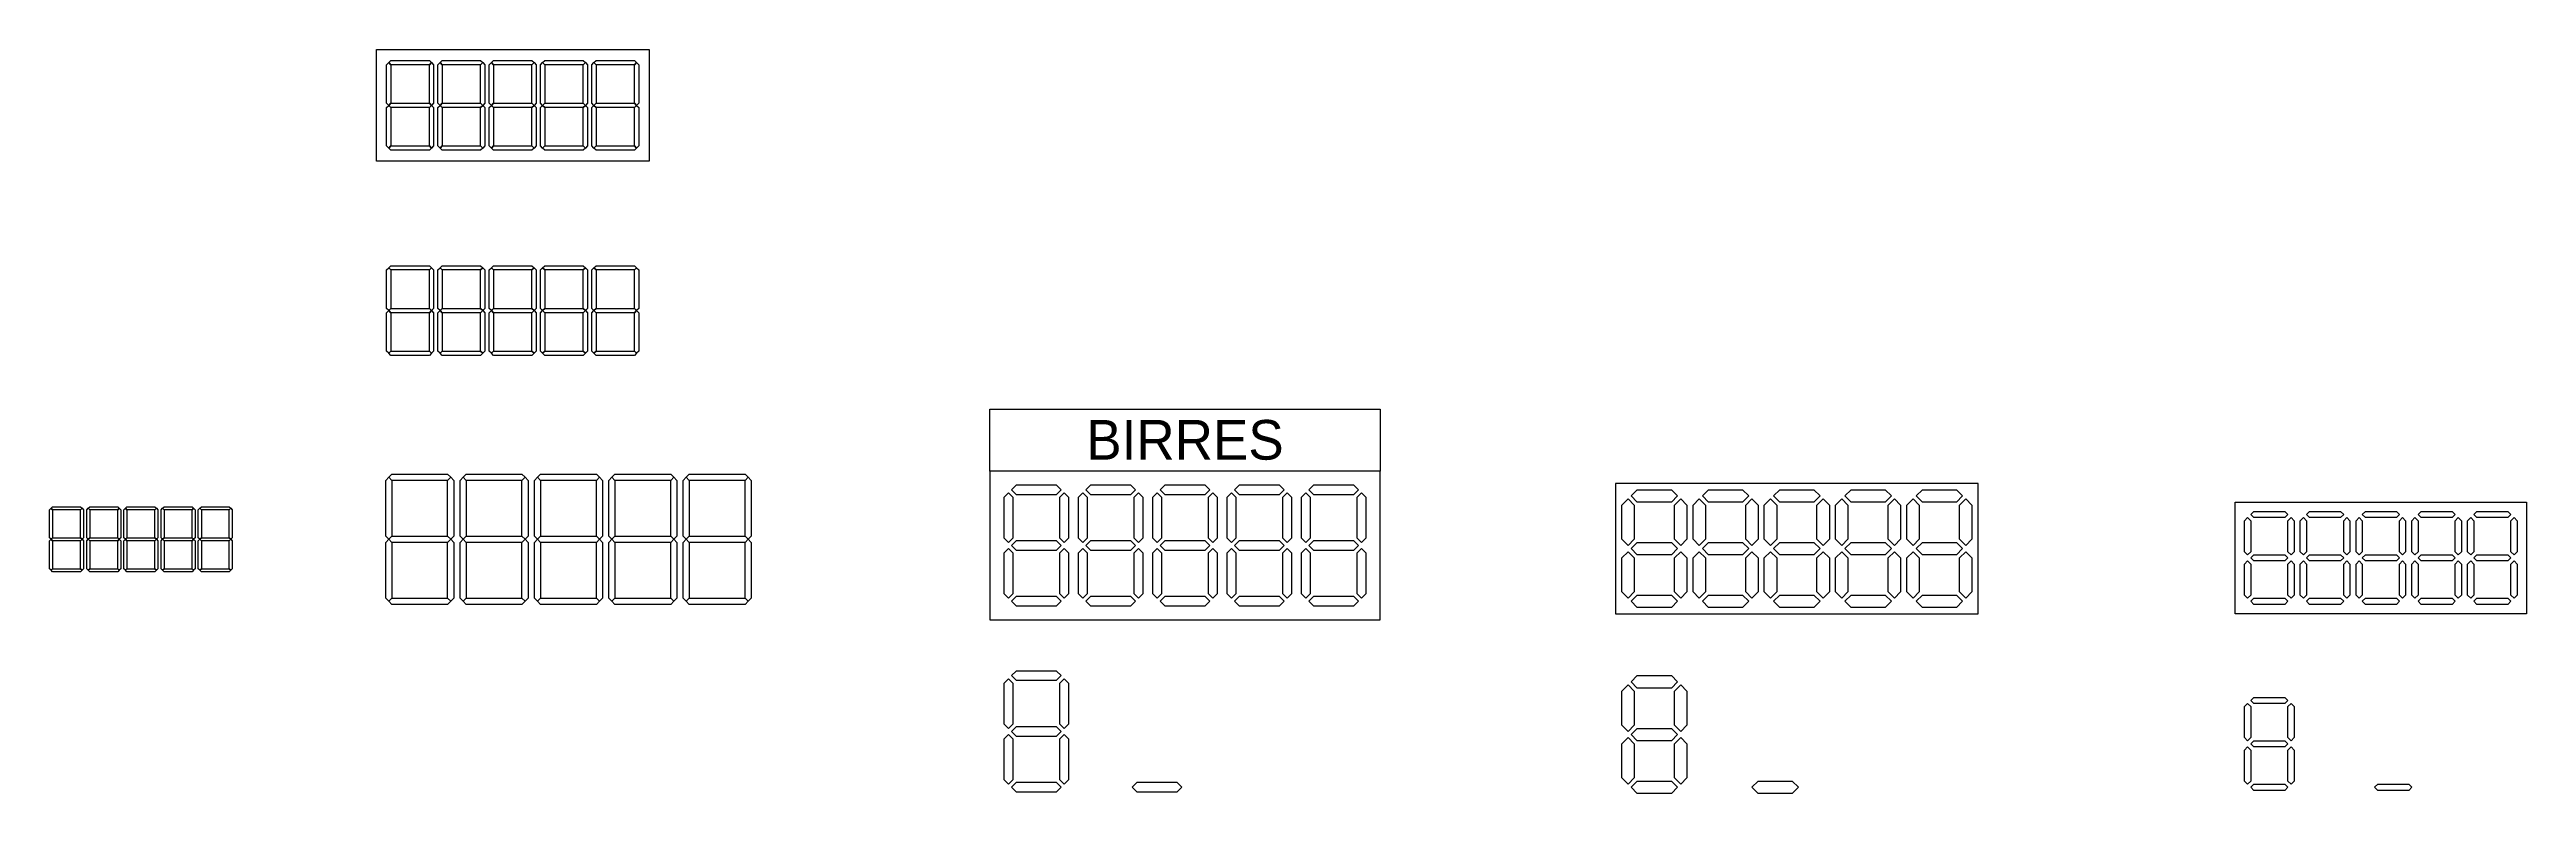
# Model space of a CAD drawing. Header units: millimetres. Extents: x -548 to 3450, y -310 to 890.
import ezdxf

# ---------------------------------------------------------------- set-up
doc = ezdxf.new("R2010")
doc.units = ezdxf.units.MM
doc.layers.get('0').update_dxf_attribs({"lineweight": 25})
doc.layers.add('dimensions', color=178, linetype='Continuous', lineweight=25, true_color=0x000000)
doc.styles.add('textstyle3', font='')
doc.styles.get('textstyle3').set_extended_font_data('Liberation Sans')

# ---------------------------------------------------------------- blocks, each defined once
blk = doc.blocks.new('segment')
for p, q in [((-50, 0), (-45, 5)), ((-45, -5), (-50, 0)), ((-45, 5), (45, 5)), ((45, 5), (50, 0)), ((50, 0), (45, -5)), ((45, -5), (-45, -5))]:
    blk.add_line(p, q)
blk = doc.blocks.new('7 segment')
at = {"rotation": 90}
for p in [(0, 150), (100, 150), (0, 50), (100, 50)]:
    blk.add_blockref('segment', p, dxfattribs=at)
for p in [(50, 200), (50, 100), (50, 0)]:
    blk.add_blockref('segment', p)
blk = doc.blocks.new('segment wide')
for p, q in [((0, 0), (7.5, 7.5)), ((0, 0), (7.5, -7.5)), ((72.5, 7.5), (7.5, 7.5)), ((80, 0), (72.5, 7.5)), ((80, 0), (72.5, -7.5)), ((7.5, -7.5), (72.5, -7.5))]:
    blk.add_line(p, q)
blk = doc.blocks.new('7 segment wide')
at = {"rotation": 90}
for p in [(0, 95), (90, 95), (0, 5), (90, 5)]:
    blk.add_blockref('segment wide', p, dxfattribs=at)
for p in [(5, 180), (5, 90), (5, 0)]:
    blk.add_blockref('segment wide', p)
blk = doc.blocks.new('segment3')
for p, q in [((10, 10), (0, 0)), ((0, 0), (10, -10)), ((10, 10), (65, 10)), ((65, 10), (75, 0)), ((75, 0), (65, -10)), ((65, -10), (10, -10))]:
    blk.add_line(p, q)
blk = doc.blocks.new('7seg3')
at = {"rotation": 90}
for p in [(0, 90), (85, 90), (0, 5), (85, 5)]:
    blk.add_blockref('segment3', p, dxfattribs=at)
for p in [(5, 170), (5, 85), (5, 0)]:
    blk.add_blockref('segment3', p)
blk = doc.blocks.new('seg4')
for p, q in [((0, 0), (5, 5)), ((5, -5), (0, 0)), ((5, 5), (55, 5)), ((55, 5), (60, 0)), ((60, 0), (55, -5)), ((55, -5), (5, -5))]:
    blk.add_line(p, q)
blk = doc.blocks.new('7seg4')
at = {"rotation": 90}
for p in [(0, 75), (70, 75), (0, 5), (70, 5)]:
    blk.add_blockref('seg4', p, dxfattribs=at)
for p in [(5, 140), (5, 70), (5, 0)]:
    blk.add_blockref('seg4', p)

msp = doc.modelspace()

# ---------------------------------------------------------------- linework, layer by layer
for p, q in [((-20, 890), (420, 890)), ((-20, 710), (-20, 890)), ((420, 890), (420, 710)), ((420, 710), (-20, 710)), ((1600, 210), (970, 210)), ((970, 210), (970, -30)), ((1600, -30), (1600, 210)), ((2565, 190), (1980, 190)), ((1980, 190), (1980, -20)), ((2565, -20), (2565, 190)), ((2980, -20), (2980, 160)), ((2980, 160), (3450, 160)), ((3450, 160), (3450, -20)), ((970, -30), (1600, -30)), ((1980, -20), (2565, -20)), ((3450, -20), (2980, -20))]:
    msp.add_line(p, q)
at = {"layer": 'dimensions'}
for p, q in [((970, 210), (970, 310)), ((970, 310), (1600, 310)), ((1600, 310), (1600, 210))]:
    msp.add_line(p, q, dxfattribs=at)

# ---------------------------------------------------------------- block references
at = {"row_count": 1, "column_count": 5, "row_spacing": 0}
for p, xscale, yscale, zscale, column_spacing in [((0, 731), 0.6896551724137931, 0.6896551724137931, 0.6896551724137931, 82.75862068965517), ((0, 400), 0.6896551724137931, 0.6896551724137931, 0.6896551724137931, 82.75862068965517), ((-545, 50), 0.5, 0.5, 0.5, 60)]:
    msp.add_blockref('7 segment', p, dxfattribs=dict(at, xscale=xscale, yscale=yscale, zscale=zscale, column_spacing=column_spacing))
for name, p, column_spacing in [('7 segment', (0, 0), 120), ('7 segment wide', (1000, 0), 120), ('7seg3', (2000, 0), 115), ('7seg4', (3000, 0), 90)]:
    msp.add_blockref(name, p, dxfattribs=dict(at, column_spacing=column_spacing))
for name, p in [('7 segment wide', (1000, -300)), ('7seg3', (2000, -300)), ('7seg4', (3000, -300)), ('segment wide', (1200, -300)), ('segment3', (2200, -300)), ('seg4', (3205, -300))]:
    msp.add_blockref(name, p)

# ---------------------------------------------------------------- texts
at = {"layer": 'dimensions', "insert": (1285, 260), "char_height": 1, "attachment_point": 5, "style": 'textstyle3'}
msp.add_mtext('\\fURBANO|b0|i0|c0|p0;\\H64;BIRRES', dxfattribs=at)

doc.saveas('drawing.dxf')
